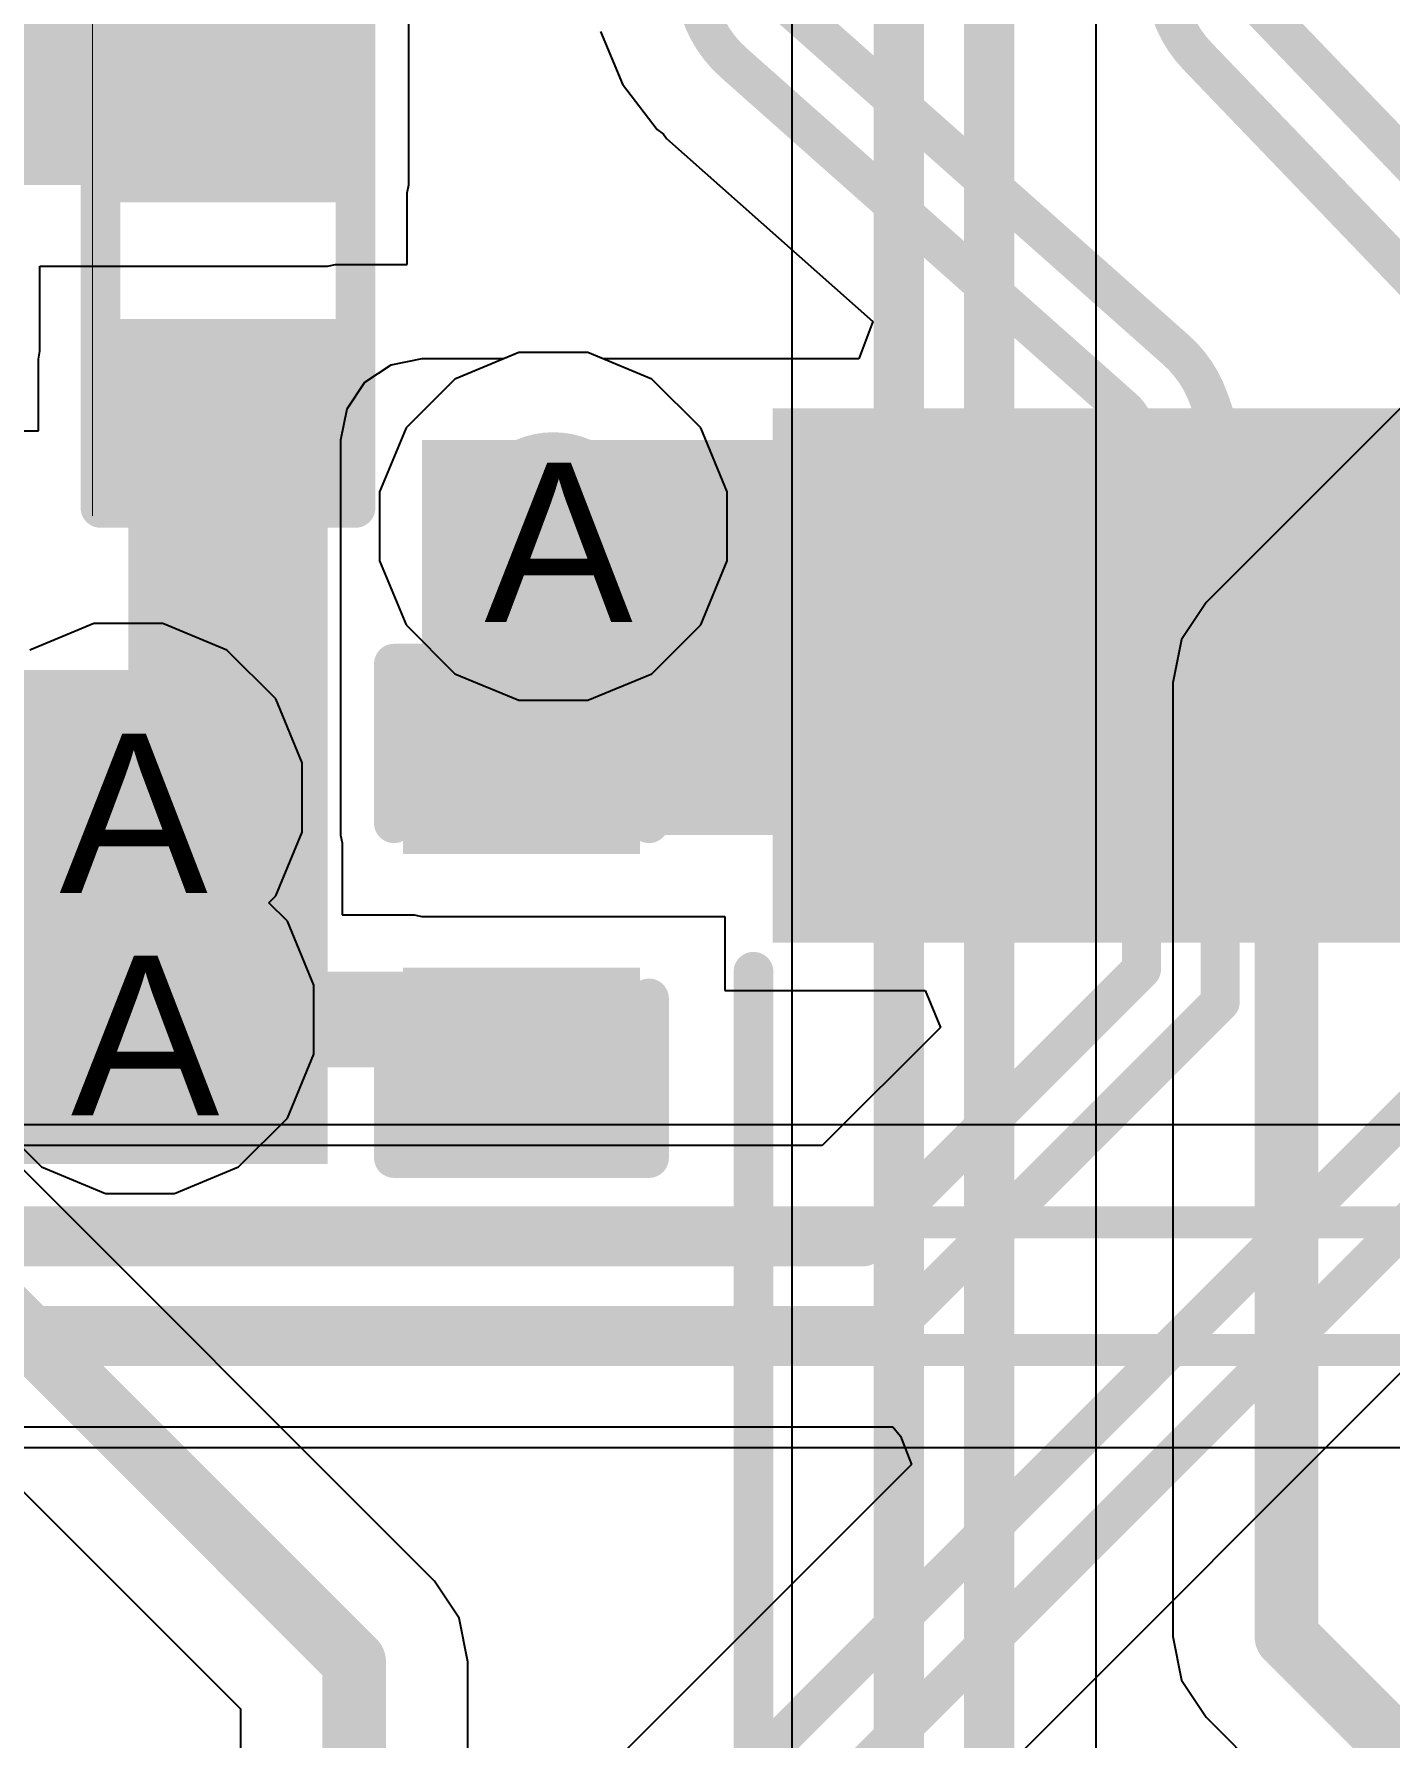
# Model space of a CAD drawing. Header units: inches. Extents: x 0 to 208, y 0 to 213.
# Drawn here: x 2.0308 to 2.201, y 3.684 to 3.8978 of the extents above; entities that cross this region are included whole.
import ezdxf

# ---------------------------------------------------------------- set-up
doc = ezdxf.new("R2010")
doc.units = ezdxf.units.IN
doc.header["$MEASUREMENT"] = 0
for name, color, linetype in [('Bottom Layer', 5, 'Continuous'), ('Bottom Overlay', 54, 'Continuous'), ('Bottom Paste', 16, 'Continuous'), ('Bottom Solder', 6, 'Continuous'), ('Drill Drawing', 1, 'Continuous'), ('L2_GND1', 16, 'Continuous'), ('L3_SIG1', 76, 'Continuous'), ('L4_PWR', 90, 'Continuous'), ('L5_GND2', 156, 'Continuous'), ('L6_SIG2', 130, 'Continuous'), ('L7_GND3', 216, 'Continuous'), ('Top Layer', 1, 'Continuous'), ('Top Overlay', 2, 'Continuous'), ('Top Paste', 8, 'Continuous'), ('Top Solder', 216, 'Continuous'), ('Via Holes', 16, 'Continuous')]:
    doc.layers.add(name, color=color, linetype=linetype)
doc.styles.add('Arial', font='', dxfattribs={"height": 0.2})
doc.styles.get('Arial').set_extended_font_data('Arial')

# ---------------------------------------------------------------- blocks, each defined once
blk = doc.blocks.new('24_TSSOP_409')
at = {"layer": 'Top Layer'}
for points in [[(0.08464635, 0.14960655), (0.14370145, 0.14960655), (0.14370145, 0.13189005), (0.08464635, 0.13189005)], [(0.08464635, 0.12401455), (0.14370145, 0.12401455), (0.14370145, 0.10629805), (0.08464635, 0.10629805)], [(0.08464635, 0.09842455), (0.14370145, 0.09842455), (0.14370145, 0.08070805), (0.08464635, 0.08070805)]]:
    blk.add_hatch(color=1, dxfattribs=at).paths.add_polyline_path(points)
at = {"layer": 'Top Paste'}
for points in [[(0.08464635, 0.14960655), (0.14370145, 0.14960655), (0.14370145, 0.13189005), (0.08464635, 0.13189005)], [(0.08464635, 0.12401455), (0.14370145, 0.12401455), (0.14370145, 0.10629805), (0.08464635, 0.10629805)], [(0.08464635, 0.09842455), (0.14370145, 0.09842455), (0.14370145, 0.08070805), (0.08464635, 0.08070805)]]:
    blk.add_hatch(color=8, dxfattribs=at).paths.add_polyline_path(points)
at = {"layer": 'Top Solder'}
for points in [[(0.08064635, 0.15360655), (0.14770145, 0.15360655), (0.14770145, 0.12789005), (0.08064635, 0.12789005)], [(0.08064635, 0.12801455), (0.14770145, 0.12801455), (0.14770145, 0.10229805), (0.08064635, 0.10229805)], [(0.08064635, 0.10242455), (0.14770145, 0.10242455), (0.14770145, 0.07670805), (0.08064635, 0.07670805)], [(0.08064635, 0.07683455), (0.14770145, 0.07683455), (0.14770145, 0.05111805), (0.08064635, 0.05111805)]]:
    blk.add_hatch(color=216, dxfattribs=at).paths.add_polyline_path(points)
at = {"layer": 'Top Overlay'}
blk.add_lwpolyline([(-0.0790001, 0.1560003, 0.005, 0.005, 0), (0.0769999, 0.1560003, 0.005, 0.005, 0)], format="xyseb", dxfattribs=at)
blk.add_lwpolyline([(0.0757499, 0.1560003, 0.0025, 0.0025, 1), (0.0782499, 0.1560003, 0.0025, 0.0025, 1)], format="xyseb", close=True, dxfattribs=at)
blk = doc.blocks.new('RES_0402_B_496')
at = {"layer": 'Bottom Layer'}
for points in [[(-0.009498600000000001, 0.0124996), (-0.0094986, -0.0125004), (-0.0274986, -0.0125004), (-0.0274986, 0.0124996)], [(0.0275014, 0.0124996), (0.0275014, -0.0125004), (0.009501400000000002, -0.0125004), (0.009501399999999998, 0.0124996)]]:
    blk.add_hatch(color=5, dxfattribs=at).paths.add_polyline_path(points)
at = {"layer": 'Bottom Paste'}
for points in [[(-0.009498600000000001, 0.0124996), (-0.0094986, -0.0125004), (-0.0274986, -0.0125004), (-0.0274986, 0.0124996)], [(0.0275014, 0.0124996), (0.0275014, -0.0125004), (0.009501400000000002, -0.0125004), (0.009501399999999998, 0.0124996)]]:
    blk.add_hatch(color=16, dxfattribs=at).paths.add_polyline_path(points)
at = {"layer": 'Bottom Solder'}
for points in [[(-0.007333200000000002, 0.014665), (-0.007333199999999999, -0.0146658), (-0.029664, -0.0146658), (-0.029664, 0.014665)], [(0.0296668, 0.014665), (0.0296668, -0.0146658), (0.007336000000000001, -0.0146658), (0.007335999999999999, 0.014665)]]:
    blk.add_hatch(color=6, dxfattribs=at).paths.add_polyline_path(points)
at = {"layer": 'Bottom Overlay'}
for points in [[(-0.0309986, 0.0159996, 0.005, 0.005, 0), (-0.0309986, -0.0160004, 0.005, 0.005, 0)], [(-0.0309986, 0.0159996, 0.005, 0.005, 0), (0.0310014, 0.0159996, 0.005, 0.005, 0)], [(0.0310014, 0.0159996, 0.005, 0.005, 0), (0.0310014, -0.0160004, 0.005, 0.005, 0)], [(-0.0319986, 0.0169996, 0.000127, 0.000127, 0), (0.0320014, 0.0169996, 0.000127, 0.000127, 0)], [(-0.0309986, -0.0160004, 0.005, 0.005, 0), (0.0310014, -0.0160004, 0.005, 0.005, 0)]]:
    blk.add_lwpolyline(points, format="xyseb", dxfattribs=at)
for points in [[(-0.0322486, 0.0159996, 0.0025, 0.0025, 1), (-0.0297486, 0.0159996, 0.0025, 0.0025, 1)], [(-0.0322486, 0.0159996, 0.0025, 0.0025, 1), (-0.0297486, 0.0159996, 0.0025, 0.0025, 1)], [(0.0297514, 0.0159996, 0.0025, 0.0025, 1), (0.0322514, 0.0159996, 0.0025, 0.0025, 1)], [(0.0297514, 0.0159996, 0.0025, 0.0025, 1), (0.0322514, 0.0159996, 0.0025, 0.0025, 1)], [(-0.0320303, 0.0169996, 6.35e-05, 6.35e-05, 1), (-0.0319669, 0.0169996, 6.35e-05, 6.35e-05, 1)], [(0.0319697, 0.0169996, 6.35e-05, 6.35e-05, 1), (0.0320331, 0.0169996, 6.35e-05, 6.35e-05, 1)], [(-0.0322486, -0.0160004, 0.0025, 0.0025, 1), (-0.0297486, -0.0160004, 0.0025, 0.0025, 1)], [(-0.0322486, -0.0160004, 0.0025, 0.0025, 1), (-0.0297486, -0.0160004, 0.0025, 0.0025, 1)], [(0.0297514, -0.0160004, 0.0025, 0.0025, 1), (0.0322514, -0.0160004, 0.0025, 0.0025, 1)], [(0.0297514, -0.0160004, 0.0025, 0.0025, 1), (0.0322514, -0.0160004, 0.0025, 0.0025, 1)]]:
    blk.add_lwpolyline(points, format="xyseb", close=True, dxfattribs=at)
blk = doc.blocks.new('CAP_0402_650')
at = {"layer": 'Top Layer'}
for points in [[(-0.0275012, -0.0124989), (-0.0275012, 0.0125011), (-0.009501199999999998, 0.0125011), (-0.009501200000000001, -0.0124989)], [(0.009498799999999998, -0.0124989), (0.009498800000000002, 0.0125011), (0.0274988, 0.0125011), (0.0274988, -0.0124989)]]:
    blk.add_hatch(color=1, dxfattribs=at).paths.add_polyline_path(points)
at = {"layer": 'Top Paste'}
for points in [[(-0.0275012, -0.0124989), (-0.0275012, 0.0125011), (-0.009501199999999998, 0.0125011), (-0.009501200000000001, -0.0124989)], [(0.009498799999999998, -0.0124989), (0.009498800000000002, 0.0125011), (0.0274988, 0.0125011), (0.0274988, -0.0124989)]]:
    blk.add_hatch(color=8, dxfattribs=at).paths.add_polyline_path(points)
at = {"layer": 'Top Solder'}
for points in [[(-0.0298634, -0.0148611), (-0.0298634, 0.0148633), (-0.007138999999999999, 0.0148633), (-0.007139000000000001, -0.0148611)], [(0.007136599999999998, -0.0148611), (0.007136600000000002, 0.0148633), (0.029861, 0.0148633), (0.029861, -0.0148611)]]:
    blk.add_hatch(color=216, dxfattribs=at).paths.add_polyline_path(points)
at = {"layer": 'Top Overlay'}
for points in [[(-0.0310012, 0.0160011, 0.005, 0.005, 0), (-0.0310012, -0.0159989, 0.005, 0.005, 0)], [(-0.0310012, 0.0160011, 0.005, 0.005, 0), (-0.0110012, 0.0160011, 0.005, 0.005, 0)], [(0.0109988, 0.0160011, 0.005, 0.005, 0), (0.0309988, 0.0160011, 0.005, 0.005, 0)], [(0.0309988, 0.0160011, 0.005, 0.005, 0), (0.0309988, -0.0159989, 0.005, 0.005, 0)], [(-0.0310012, -0.0159989, 0.005, 0.005, 0), (-0.0110012, -0.0159989, 0.005, 0.005, 0)], [(0.0109988, -0.0159989, 0.005, 0.005, 0), (0.0309988, -0.0159989, 0.005, 0.005, 0)]]:
    blk.add_lwpolyline(points, format="xyseb", dxfattribs=at)
for points in [[(-0.0322512, 0.0160011, 0.0025, 0.0025, 1), (-0.0297512, 0.0160011, 0.0025, 0.0025, 1)], [(-0.0322512, 0.0160011, 0.0025, 0.0025, 1), (-0.0297512, 0.0160011, 0.0025, 0.0025, 1)], [(-0.0122512, 0.0160011, 0.0025, 0.0025, 1), (-0.0097512, 0.0160011, 0.0025, 0.0025, 1)], [(0.0097488, 0.0160011, 0.0025, 0.0025, 1), (0.0122488, 0.0160011, 0.0025, 0.0025, 1)], [(0.0297488, 0.0160011, 0.0025, 0.0025, 1), (0.0322488, 0.0160011, 0.0025, 0.0025, 1)], [(0.0297488, 0.0160011, 0.0025, 0.0025, 1), (0.0322488, 0.0160011, 0.0025, 0.0025, 1)], [(-0.0322512, -0.0159989, 0.0025, 0.0025, 1), (-0.0297512, -0.0159989, 0.0025, 0.0025, 1)], [(-0.0322512, -0.0159989, 0.0025, 0.0025, 1), (-0.0297512, -0.0159989, 0.0025, 0.0025, 1)], [(-0.0122512, -0.0159989, 0.0025, 0.0025, 1), (-0.0097512, -0.0159989, 0.0025, 0.0025, 1)], [(0.0097488, -0.0159989, 0.0025, 0.0025, 1), (0.0122488, -0.0159989, 0.0025, 0.0025, 1)], [(0.0297488, -0.0159989, 0.0025, 0.0025, 1), (0.0322488, -0.0159989, 0.0025, 0.0025, 1)], [(0.0297488, -0.0159989, 0.0025, 0.0025, 1), (0.0322488, -0.0159989, 0.0025, 0.0025, 1)]]:
    blk.add_lwpolyline(points, format="xyseb", close=True, dxfattribs=at)

msp = doc.modelspace()

# ---------------------------------------------------------------- hatches: boundary and pattern name
at = {"layer": 'Bottom Layer'}
for points in [[(2.06767, 4.0462202), (1.9393868, 4.0462202), (1.9393868, 3.8788362), (2.06767, 3.8788362)], [(2.0426698, 3.756), (2.0676698, 3.756), (2.0676698, 3.8598362), (2.0426698, 3.8598362)], [(1.9513698, 3.756), (2.0676698, 3.756), (2.0676698, 3.8179742), (1.9513698, 3.8179742)]]:
    msp.add_hatch(color=5, dxfattribs=at).paths.add_polyline_path(points)
h = msp.add_hatch(color=5, dxfattribs=at)
edge = h.paths.add_edge_path()
edge.add_arc((2.096, 3.836), 0.011811, 0, 360)
h = msp.add_hatch(color=5, dxfattribs=at)
edge = h.paths.add_edge_path()
edge.add_arc((2.0426698, 3.802), 0.011811, 0, 360)
h = msp.add_hatch(color=5, dxfattribs=at)
edge = h.paths.add_edge_path()
edge.add_arc((2.0441298, 3.7741298), 0.011811, 0, 360)
at = {"layer": 'L2_GND1'}
h = msp.add_hatch(color=16, dxfattribs=at)
edge = h.paths.add_edge_path()
edge.add_arc((2.096, 3.836), 0.011811, 0, 360)
h = msp.add_hatch(color=16, dxfattribs=at)
edge = h.paths.add_edge_path()
edge.add_arc((2.0426698, 3.802), 0.011811, 0, 360)
h = msp.add_hatch(color=16, dxfattribs=at)
edge = h.paths.add_edge_path()
edge.add_arc((2.0441298, 3.7741298), 0.011811, 0, 360)
at = {"layer": 'L3_SIG1'}
h = msp.add_hatch(color=76, dxfattribs=at)
edge = h.paths.add_edge_path()
edge.add_arc((2.096, 3.836), 0.011811, 0, 360)
h = msp.add_hatch(color=76, dxfattribs=at)
edge = h.paths.add_edge_path()
edge.add_arc((2.0426698, 3.802), 0.011811, 0, 360)
h = msp.add_hatch(color=76, dxfattribs=at)
edge = h.paths.add_edge_path()
edge.add_arc((2.0441298, 3.7741298), 0.011811, 0, 360)
at = {"layer": 'L4_PWR'}
h = msp.add_hatch(color=90, dxfattribs=at)
edge = h.paths.add_edge_path()
edge.add_arc((2.096, 3.836), 0.011811, 0, 360)
h = msp.add_hatch(color=90, dxfattribs=at)
edge = h.paths.add_edge_path()
edge.add_arc((2.0426698, 3.802), 0.011811, 0, 360)
h = msp.add_hatch(color=90, dxfattribs=at)
edge = h.paths.add_edge_path()
edge.add_arc((2.0441298, 3.7741298), 0.011811, 0, 360)
at = {"layer": 'L5_GND2'}
h = msp.add_hatch(color=156, dxfattribs=at)
edge = h.paths.add_edge_path()
edge.add_arc((2.096, 3.836), 0.011811, 0, 360)
h = msp.add_hatch(color=156, dxfattribs=at)
edge = h.paths.add_edge_path()
edge.add_arc((2.0426698, 3.802), 0.011811, 0, 360)
h = msp.add_hatch(color=156, dxfattribs=at)
edge = h.paths.add_edge_path()
edge.add_arc((2.0441298, 3.7741298), 0.011811, 0, 360)
at = {"layer": 'L6_SIG2'}
h = msp.add_hatch(color=130, dxfattribs=at)
edge = h.paths.add_edge_path()
edge.add_arc((2.096, 3.836), 0.011811, 0, 360)
h = msp.add_hatch(color=130, dxfattribs=at)
edge = h.paths.add_edge_path()
edge.add_arc((2.0426698, 3.802), 0.011811, 0, 360)
h = msp.add_hatch(color=130, dxfattribs=at)
edge = h.paths.add_edge_path()
edge.add_arc((2.0441298, 3.7741298), 0.011811, 0, 360)
at = {"layer": 'L7_GND3'}
h = msp.add_hatch(color=216, dxfattribs=at)
edge = h.paths.add_edge_path()
edge.add_arc((2.096, 3.836), 0.011811, 0, 360)
h = msp.add_hatch(color=216, dxfattribs=at)
edge = h.paths.add_edge_path()
edge.add_arc((2.0426698, 3.802), 0.011811, 0, 360)
h = msp.add_hatch(color=216, dxfattribs=at)
edge = h.paths.add_edge_path()
edge.add_arc((2.0441298, 3.7741298), 0.011811, 0, 360)
at = {"layer": 'Top Layer'}
h = msp.add_hatch(color=1, dxfattribs=at)
edge = h.paths.add_edge_path()
edge.add_arc((2.096, 3.836), 0.011811, 0, 360)
msp.add_hatch(color=1, dxfattribs=at).paths.add_polyline_path([(2.0794978, 3.7972702), (2.14522, 3.7972702), (2.14522, 3.8468258), (2.0794978, 3.8468258)])
h = msp.add_hatch(color=1, dxfattribs=at)
edge = h.paths.add_edge_path()
edge.add_arc((2.0426698, 3.802), 0.011811, 0, 360)
h = msp.add_hatch(color=1, dxfattribs=at)
edge = h.paths.add_edge_path()
edge.add_arc((2.0441298, 3.7741298), 0.011811, 0, 360)
at = {"layer": 'Via Holes'}
h = msp.add_hatch(color=7, dxfattribs=at)
edge = h.paths.add_edge_path()
edge.add_arc((2.096, 3.836), 0.0059055, 0, 360)
h = msp.add_hatch(color=7, dxfattribs=at)
edge = h.paths.add_edge_path()
edge.add_arc((2.0426698, 3.802), 0.0059055, 0, 360)
h = msp.add_hatch(color=7, dxfattribs=at)
edge = h.paths.add_edge_path()
edge.add_arc((2.0441298, 3.7741298), 0.0059055, 0, 360)

# ---------------------------------------------------------------- linework, layer by layer
at = {"layer": 'Bottom Layer'}
for p, q in [((2.0778659, 3.8788362), (2.0778659, 3.9014726)), ((2.1259406, 3.9014726), (2.1259406, 3.6149233)), ((2.1641161, 3.604671), (2.1641161, 3.9014726)), ((2.2483058, 3.8968532), (2.1779065, 3.8264539)), ((2.0776698, 3.8778503), (2.0778659, 3.8788362)), ((2.0776698, 3.8688362), (2.0776698, 3.8778503)), ((2.06767, 3.8686403), (2.0686549, 3.8688362)), ((2.0686549, 3.8688362), (2.0776698, 3.8688362)), ((2.0315657, 3.8579742), (2.0315657, 3.8686403)), ((2.0315657, 3.8686403), (2.06767, 3.8686403)), ((2.0313698, 3.8569893), (2.0315657, 3.8579742)), ((2.0313698, 3.8479742), (2.0313698, 3.8569893)), ((2.0916615, 3.857811), (2.0836451, 3.8544905)), ((2.1003385, 3.857811), (2.0916615, 3.857811)), ((2.1083549, 3.8544905), (2.1003385, 3.857811)), ((2.0836451, 3.8544905), (2.0775095, 3.8483549)), ((2.1144905, 3.8483549), (2.1083549, 3.8544905)), ((2.0223547, 3.8479742), (2.0313698, 3.8479742)), ((2.0775095, 3.8483549), (2.074189, 3.8403385)), ((2.117811, 3.8403385), (2.1144905, 3.8483549)), ((2.074189, 3.8403385), (2.074189, 3.8316615)), ((2.117811, 3.8316615), (2.117811, 3.8403385)), ((2.074189, 3.8316615), (2.0775095, 3.8236451)), ((2.1144905, 3.8236451), (2.117811, 3.8316615)), ((2.1779065, 3.8264539), (2.1748123, 3.8218229)), ((2.0775095, 3.8236451), (2.0836451, 3.8175095)), ((2.1083549, 3.8175095), (2.1144905, 3.8236451)), ((2.1748123, 3.8218229), (2.1737256, 3.8163604)), ((2.0836451, 3.8175095), (2.0916615, 3.814189)), ((2.1003385, 3.814189), (2.1083549, 3.8175095)), ((2.1737256, 3.8163604), (2.1737257, 3.8163599)), ((2.1737257, 3.8163599), (2.1737257, 3.7189011)), ((2.0916615, 3.814189), (2.1003385, 3.814189)), ((2.1737257, 3.7189011), (2.1737257, 3.6967178)), ((2.1737257, 3.6967178), (2.1737256, 3.6967173)), ((2.1737256, 3.6967173), (2.1748123, 3.6912548)), ((2.1748123, 3.6912548), (2.1779065, 3.6866238)), ((2.1779065, 3.6866238), (2.2747255, 3.5898049))]:
    msp.add_line(p, q, dxfattribs=at)
for points in [[(2.1506933, 3.6046705, 0.0063299, 0.0063299, 0), (2.1506933, 4.0644637, 0.0063299, 0.0063299, 0)], [(2.1393634, 3.6093634, 0.0063299, 0.0063299, 0), (2.1393634, 4.0553862, 0.0063299, 0.0063299, 0)], [(2.188, 3.8163604, 0.008, 0.008, 0), (2.3350558, 3.9634162, 0.008, 0.008, 0)], [(2.188, 3.7189011, 0.008, 0.008, 0), (2.188, 3.8163604, 0.008, 0.008, 0)], [(2.0426698, 3.7725898, 0.012, 0.012, 0), (2.0426698, 3.799, 0.012, 0.012, 0)], [(2.0426698, 3.7725898, 0.012, 0.012, 0), (2.0441298, 3.7711298, 0.012, 0.012, 0)], [(2.188, 3.6967173, 0.008, 0.008, 0), (2.188, 3.7189011, 0.008, 0.008, 0)], [(2.188, 3.6967173, 0.008, 0.008, 0), (2.2889998, 3.5957175, 0.008, 0.008, 0)]]:
    msp.add_lwpolyline(points, format="xyseb", dxfattribs=at)
for points in [[(2.186, 3.8163604, 0.004, 0.004, 1), (2.19, 3.8163604, 0.004, 0.004, 1)], [(2.186, 3.8163604, 0.004, 0.004, 1), (2.19, 3.8163604, 0.004, 0.004, 1)], [(2.0396698, 3.799, 0.006, 0.006, 1), (2.0456698, 3.799, 0.006, 0.006, 1)], [(2.0396698, 3.7725898, 0.006, 0.006, 1), (2.0456698, 3.7725898, 0.006, 0.006, 1)], [(2.0396698, 3.7725898, 0.006, 0.006, 1), (2.0456698, 3.7725898, 0.006, 0.006, 1)], [(2.0411298, 3.7711298, 0.006, 0.006, 1), (2.0471298, 3.7711298, 0.006, 0.006, 1)], [(2.186, 3.7189011, 0.004, 0.004, 1), (2.19, 3.7189011, 0.004, 0.004, 1)], [(2.186, 3.7189011, 0.004, 0.004, 1), (2.19, 3.7189011, 0.004, 0.004, 1)], [(2.186, 3.6967173, 0.004, 0.004, 1), (2.19, 3.6967173, 0.004, 0.004, 1)], [(2.186, 3.6967173, 0.004, 0.004, 1), (2.19, 3.6967173, 0.004, 0.004, 1)]]:
    msp.add_lwpolyline(points, format="xyseb", close=True, dxfattribs=at)
at = {"layer": 'L2_GND1'}
for p, q in [((2.0916615, 3.857811), (2.0836451, 3.8544905)), ((2.1003385, 3.857811), (2.0916615, 3.857811)), ((2.1083549, 3.8544905), (2.1003385, 3.857811)), ((2.0836451, 3.8544905), (2.0775095, 3.8483549)), ((2.1144905, 3.8483549), (2.1083549, 3.8544905)), ((2.0775095, 3.8483549), (2.074189, 3.8403385)), ((2.117811, 3.8403385), (2.1144905, 3.8483549)), ((2.074189, 3.8403385), (2.074189, 3.8316615)), ((2.117811, 3.8316615), (2.117811, 3.8403385)), ((2.074189, 3.8316615), (2.0775095, 3.8236451)), ((2.1144905, 3.8236451), (2.117811, 3.8316615)), ((2.0383313, 3.823811), (2.0303149, 3.8204905)), ((2.0470083, 3.823811), (2.0383313, 3.823811)), ((2.0550247, 3.8204905), (2.0470083, 3.823811)), ((2.0775095, 3.8236451), (2.0836451, 3.8175095)), ((2.1083549, 3.8175095), (2.1144905, 3.8236451)), ((2.0611603, 3.8143549), (2.0550247, 3.8204905)), ((2.0836451, 3.8175095), (2.0916615, 3.814189)), ((2.1003385, 3.814189), (2.1083549, 3.8175095)), ((2.0644808, 3.8063385), (2.0611603, 3.8143549)), ((2.0916615, 3.814189), (2.1003385, 3.814189)), ((2.0644808, 3.7976615), (2.0644808, 3.8063385)), ((2.0611603, 3.7896451), (2.0644808, 3.7976615)), ((2.0603101, 3.7887949), (2.0611603, 3.7896451)), ((2.0626203, 3.7864847), (2.0603101, 3.7887949)), ((2.0659408, 3.7784683), (2.0626203, 3.7864847)), ((2.0659408, 3.7697913), (2.0659408, 3.7784683)), ((2.0626203, 3.7617749), (2.0659408, 3.7697913)), ((2.0256393, 3.7617749), (2.0317749, 3.7556393)), ((2.0564847, 3.7556393), (2.0626203, 3.7617749)), ((2.0317749, 3.7556393), (2.0397913, 3.7523188)), ((2.0484683, 3.7523188), (2.0564847, 3.7556393)), ((2.0397913, 3.7523188), (2.0484683, 3.7523188))]:
    msp.add_line(p, q, dxfattribs=at)
at = {"layer": 'L3_SIG1'}
for p, q in [((2.0810932, 3.7036621), (1.9122743, 3.8724811)), ((1.8879065, 3.8564749), (2.0567257, 3.6876558)), ((2.0916615, 3.857811), (2.0836451, 3.8544905)), ((2.1003385, 3.857811), (2.0916615, 3.857811)), ((2.1083549, 3.8544905), (2.1003385, 3.857811)), ((2.0836451, 3.8544905), (2.0775095, 3.8483549)), ((2.1144905, 3.8483549), (2.1083549, 3.8544905)), ((2.0775095, 3.8483549), (2.074189, 3.8403385)), ((2.117811, 3.8403385), (2.1144905, 3.8483549)), ((2.074189, 3.8403385), (2.074189, 3.8316615)), ((2.117811, 3.8316615), (2.117811, 3.8403385)), ((2.074189, 3.8316615), (2.0775095, 3.8236451)), ((2.1144905, 3.8236451), (2.117811, 3.8316615)), ((2.0775095, 3.8236451), (2.0836451, 3.8175095)), ((2.1083549, 3.8175095), (2.1144905, 3.8236451)), ((2.0836451, 3.8175095), (2.0916615, 3.814189)), ((2.1003385, 3.814189), (2.1083549, 3.8175095)), ((2.0916615, 3.814189), (2.1003385, 3.814189)), ((2.0810935, 3.7036619), (2.0810932, 3.7036621)), ((2.0841877, 3.699031), (2.0810935, 3.7036619)), ((2.0852743, 3.6935684), (2.0841877, 3.699031)), ((2.0852743, 3.4245711), (2.0852743, 3.6935684)), ((2.0567257, 3.6876558), (2.0567257, 3.4245711))]:
    msp.add_line(p, q, dxfattribs=at)
for points in [[(1.898, 3.8665684, 0.008, 0.008, 0), (2.071, 3.6935684, 0.008, 0.008, 0)], [(2.071, 3.408, 0.008, 0.008, 0), (2.071, 3.6935684, 0.008, 0.008, 0)]]:
    msp.add_lwpolyline(points, format="xyseb", dxfattribs=at)
msp.add_lwpolyline([(2.069, 3.6935684, 0.004, 0.004, 1), (2.073, 3.6935684, 0.004, 0.004, 1)], format="xyseb", close=True, dxfattribs=at)
msp.add_lwpolyline([(2.069, 3.6935684, 0.004, 0.004, 1), (2.073, 3.6935684, 0.004, 0.004, 1)], format="xyseb", close=True, dxfattribs=at)
at = {"layer": 'L4_PWR'}
for p, q in [((2.0383313, 3.823811), (2.0303149, 3.8204905)), ((2.0470083, 3.823811), (2.0383313, 3.823811)), ((2.0550247, 3.8204905), (2.0470083, 3.823811)), ((2.0611603, 3.8143549), (2.0550247, 3.8204905)), ((2.0644808, 3.8063385), (2.0611603, 3.8143549)), ((2.0644808, 3.7976615), (2.0644808, 3.8063385)), ((2.0611603, 3.7896451), (2.0644808, 3.7976615)), ((2.0603101, 3.7887949), (2.0611603, 3.7896451)), ((2.0626203, 3.7864847), (2.0603101, 3.7887949)), ((2.0659408, 3.7784683), (2.0626203, 3.7864847)), ((2.0659408, 3.7697913), (2.0659408, 3.7784683)), ((2.0626203, 3.7617749), (2.0659408, 3.7697913)), ((2.0256393, 3.7617749), (2.0317749, 3.7556393)), ((2.0564847, 3.7556393), (2.0626203, 3.7617749)), ((2.0317749, 3.7556393), (2.0397913, 3.7523188)), ((2.0484683, 3.7523188), (2.0564847, 3.7556393)), ((2.0397913, 3.7523188), (2.0484683, 3.7523188))]:
    msp.add_line(p, q, dxfattribs=at)
at = {"layer": 'L5_GND2'}
for p, q in [((2.0916615, 3.857811), (2.0836451, 3.8544905)), ((2.1003385, 3.857811), (2.0916615, 3.857811)), ((2.1083549, 3.8544905), (2.1003385, 3.857811)), ((2.0836451, 3.8544905), (2.0775095, 3.8483549)), ((2.1144905, 3.8483549), (2.1083549, 3.8544905)), ((2.0775095, 3.8483549), (2.074189, 3.8403385)), ((2.117811, 3.8403385), (2.1144905, 3.8483549)), ((2.074189, 3.8403385), (2.074189, 3.8316615)), ((2.117811, 3.8316615), (2.117811, 3.8403385)), ((2.074189, 3.8316615), (2.0775095, 3.8236451)), ((2.1144905, 3.8236451), (2.117811, 3.8316615)), ((2.0775095, 3.8236451), (2.0836451, 3.8175095)), ((2.1083549, 3.8175095), (2.1144905, 3.8236451)), ((2.0836451, 3.8175095), (2.0916615, 3.814189)), ((2.1003385, 3.814189), (2.1083549, 3.8175095)), ((2.0916615, 3.814189), (2.1003385, 3.814189))]:
    msp.add_line(p, q, dxfattribs=at)
at = {"layer": 'L6_SIG2'}
for p, q in [((2.0916615, 3.857811), (2.0836451, 3.8544905)), ((2.1003385, 3.857811), (2.0916615, 3.857811)), ((2.1083549, 3.8544905), (2.1003385, 3.857811)), ((2.0836451, 3.8544905), (2.0775095, 3.8483549)), ((2.1144905, 3.8483549), (2.1083549, 3.8544905)), ((2.0775095, 3.8483549), (2.074189, 3.8403385)), ((2.117811, 3.8403385), (2.1144905, 3.8483549)), ((2.074189, 3.8403385), (2.074189, 3.8316615)), ((2.117811, 3.8316615), (2.117811, 3.8403385)), ((2.074189, 3.8316615), (2.0775095, 3.8236451)), ((2.1144905, 3.8236451), (2.117811, 3.8316615)), ((2.0775095, 3.8236451), (2.0836451, 3.8175095)), ((2.1083549, 3.8175095), (2.1144905, 3.8236451)), ((2.0836451, 3.8175095), (2.0916615, 3.814189)), ((2.1003385, 3.814189), (2.1083549, 3.8175095)), ((2.0916615, 3.814189), (2.1003385, 3.814189))]:
    msp.add_line(p, q, dxfattribs=at)
at = {"layer": 'L7_GND3'}
for p, q in [((2.0916615, 3.857811), (2.0836451, 3.8544905)), ((2.1003385, 3.857811), (2.0916615, 3.857811)), ((2.1083549, 3.8544905), (2.1003385, 3.857811)), ((2.0836451, 3.8544905), (2.0775095, 3.8483549)), ((2.1144905, 3.8483549), (2.1083549, 3.8544905)), ((2.0775095, 3.8483549), (2.074189, 3.8403385)), ((2.117811, 3.8403385), (2.1144905, 3.8483549)), ((2.074189, 3.8403385), (2.074189, 3.8316615)), ((2.117811, 3.8316615), (2.117811, 3.8403385)), ((2.074189, 3.8316615), (2.0775095, 3.8236451)), ((2.1144905, 3.8236451), (2.117811, 3.8316615)), ((2.0775095, 3.8236451), (2.0836451, 3.8175095)), ((2.1083549, 3.8175095), (2.1144905, 3.8236451)), ((2.0836451, 3.8175095), (2.0916615, 3.814189)), ((2.1003385, 3.814189), (2.1083549, 3.8175095)), ((2.0916615, 3.814189), (2.1003385, 3.814189)), ((2.2329385, 3.7609241), (1.9305684, 3.7609241)), ((1.9305684, 3.7204539), (2.2212432, 3.7204539))]:
    msp.add_line(p, q, dxfattribs=at)
for points in [[(1.9211542, 3.748689, 0.004, 0.004, 0), (2.2329385, 3.748689, 0.004, 0.004, 0)], [(1.9211542, 3.732689, 0.004, 0.004, 0), (2.2263111, 3.732689, 0.004, 0.004, 0)]]:
    msp.add_lwpolyline(points, format="xyseb", dxfattribs=at)
at = {"layer": 'Top Layer'}
for p, q in [((2.1019209, 3.8981061), (2.1046639, 3.8914838)), ((2.1046639, 3.8914838), (2.1090274, 3.8857971)), ((2.1090274, 3.8857971), (2.1098157, 3.8851923)), ((2.1098157, 3.8851923), (2.1102138, 3.8846672)), ((2.1102138, 3.8846672), (2.136104, 3.8616962)), ((2.136104, 3.8616962), (2.1343292, 3.8570217)), ((2.075596, 3.8562456), (2.0722882, 3.8540354)), ((2.0794978, 3.8570217), (2.075596, 3.8562456)), ((2.089756, 3.8570217), (2.0794978, 3.8570217)), ((2.0916615, 3.857811), (2.089756, 3.8570217)), ((2.1003385, 3.857811), (2.0916615, 3.857811)), ((2.102244, 3.8570217), (2.1003385, 3.857811)), ((2.1343292, 3.8570217), (2.102244, 3.8570217)), ((2.0722882, 3.8540354), (2.070078, 3.8507276)), ((2.070078, 3.8507276), (2.0693019, 3.8468258)), ((2.0693019, 3.8468258), (2.0693019, 3.7972702)), ((2.0693019, 3.7972702), (2.0694978, 3.7962853)), ((2.0694978, 3.7962853), (2.0694978, 3.7872702)), ((2.0694978, 3.7872702), (2.0785129, 3.7872702)), ((2.0785129, 3.7872702), (2.0794978, 3.7870743)), ((2.0794978, 3.7870743), (2.1175036, 3.7870743)), ((2.1175036, 3.7870743), (2.1175036, 3.7777707)), ((2.1175036, 3.7777707), (2.1426611, 3.7777707)), ((2.1426611, 3.7777707), (2.1445746, 3.7731513)), ((2.1445746, 3.7731513), (2.1297452, 3.7583219)), ((2.1086154, 3.6361389), (2.2398453, 3.7673688)), ((2.1297452, 3.7583219), (1.930811, 3.7583219)), ((1.930811, 3.7230562), (2.1385884, 3.7230562)), ((2.1385884, 3.7230562), (2.1395545, 3.7218713)), ((2.1395545, 3.7218713), (2.1409251, 3.7183218)), ((2.1409251, 3.7183218), (2.0902916, 3.6676883))]:
    msp.add_line(p, q, dxfattribs=at)
for points in [[(2.1186348, 3.8941583, 0.0048891, 0.0048891, -0.1794550991339924), (2.1137988, 3.9032265, 0.0048891, 0.0048891, 0)], [(2.1768421, 3.8949734, 0.0048891, 0.0048891, -0.158982915495692), (2.1728538, 3.9032265, 0.0048891, 0.0048891, 0)], [(2.1253601, 3.9014135, 0.0048891, 0.0048891, 0), (2.1741124, 3.8581563, 0.0048891, 0.0048891, 0)], [(2.1839726, 3.9018254, 0.0048891, 0.0048891, 0), (2.2263715, 3.8577033, 0.0048891, 0.0048891, 0)], [(2.1768421, 3.8949734, 0.0048891, 0.0048891, 0), (2.2192183, 3.8508747, 0.0048891, 0.0048891, 0)], [(2.1186348, 3.8941583, 0.0048891, 0.0048891, 0), (2.1675262, 3.8507794, 0.0048891, 0.0048891, 0)], [(2.1741125, 3.8581564, 0.0048891, 0.0048891, -0.1270460335170722), (2.1782386, 3.8520246, 0.0048891, 0.0048891, 0)], [(2.1782385, 3.8520246, 0.0048891, 0.0048891, 0), (2.1805158, 3.8455781, 0.0048891, 0.0048891, 0)], [(2.1675263, 3.8507795, 0.0048891, 0.0048891, -0.3708468262842963), (2.1684225, 3.8444672, 0.0048891, 0.0048891, 0)], [(2.181014, 3.8445617, 0.0048891, 0.0048891, -0.05807672472582395), (2.1805159, 3.8455781, 0.0048891, 0.0048891, 0)], [(2.1619538, 3.8172982, 0.0048891, 0.0048891, 0), (2.1683676, 3.8443813, 0.0048891, 0.0048891, 0)], [(2.1683676, 3.8443813, 0.0048891, 0.0048891, 0), (2.1684225, 3.8444672, 0.0048891, 0.0048891, 0)], [(2.1810139, 3.8445616, 0.0048891, 0.0048891, 0), (2.18113, 3.8443813, 0.0048891, 0.0048891, 0)], [(2.18113, 3.8443813, 0.0048891, 0.0048891, 0), (2.1875438, 3.8172982, 0.0048891, 0.0048891, 0)], [(2.1619538, 3.7966289, 0.0048891, 0.0048891, 0), (2.1619538, 3.8172982, 0.0048891, 0.0048891, 0)], [(2.1875438, 3.7966289, 0.0048891, 0.0048891, 0), (2.1875438, 3.8172982, 0.0048891, 0.0048891, 0)], [(2.1619538, 3.7966289, 0.0048891, 0.0048891, 0), (2.1698042, 3.7887785, 0.0048891, 0.0048891, 0)], [(2.1796933, 3.7887784, 0.0048891, 0.0048891, 0), (2.1875438, 3.7966289, 0.0048891, 0.0048891, 0)], [(2.1698042, 3.7804369, 0.0048891, 0.0048891, 0), (2.1698042, 3.7887785, 0.0048891, 0.0048891, 0)], [(2.1796933, 3.7763408, 0.0048891, 0.0048891, 0), (2.1796933, 3.7887784, 0.0048891, 0.0048891, 0)], [(2.0955473, 3.655, 0.0048891, 0.0048891, 0), (2.2209842, 3.7804369, 0.0048891, 0.0048891, 0)], [(2.1350009, 3.7456336, 0.0048891, 0.0048891, 0), (2.1698042, 3.7804369, 0.0048891, 0.0048891, 0)], [(2.0441298, 3.7741298, 0.012, 0.012, 0), (2.0820399, 3.7741298, 0.012, 0.012, 0)], [(2.0820399, 3.7741298, 0.012, 0.012, 0), (2.0894486, 3.7667211, 0.012, 0.012, 0)], [(2.0996434, 3.6451109, 0.0048891, 0.0048891, 0), (2.2308733, 3.7763408, 0.0048891, 0.0048891, 0)], [(2.139097, 3.7357445, 0.0048891, 0.0048891, 0), (2.1796933, 3.7763408, 0.0048891, 0.0048891, 0)], [(2.0894487, 3.7667211, 0.012, 0.012, 0), (2.0919978, 3.7692702, 0.012, 0.012, 0)], [(2.0894486, 3.7667211, 0.012, 0.012, 0), (2.0894487, 3.7667211, 0.012, 0.012, 0)], [(1.9212305, 3.7456336, 0.0048891, 0.0048891, 0), (2.1350009, 3.7456336, 0.0048891, 0.0048891, 0)], [(1.9212305, 3.7357445, 0.0048891, 0.0048891, 0), (2.139097, 3.7357445, 0.0048891, 0.0048891, 0)]]:
    msp.add_lwpolyline(points, format="xyseb", dxfattribs=at)
for points in [[(2.1756198, 3.8949734, 0.0024445, 0.0024445, 1), (2.1780644, 3.8949734, 0.0024445, 0.0024445, 1)], [(2.1756198, 3.8949734, 0.0024445, 0.0024445, 1), (2.1780644, 3.8949734, 0.0024445, 0.0024445, 1)], [(2.1174125, 3.8941583, 0.0024445, 0.0024445, 1), (2.1198571, 3.8941583, 0.0024445, 0.0024445, 1)], [(2.1174125, 3.8941583, 0.0024445, 0.0024445, 1), (2.1198571, 3.8941583, 0.0024445, 0.0024445, 1)], [(2.1728901, 3.8581563, 0.0024445, 0.0024445, 1), (2.1753347, 3.8581563, 0.0024445, 0.0024445, 1)], [(2.1728902, 3.8581564, 0.0024445, 0.0024445, 1), (2.1753348, 3.8581564, 0.0024445, 0.0024445, 1)], [(2.1770162, 3.8520246, 0.0024445, 0.0024445, 1), (2.1794608, 3.8520246, 0.0024445, 0.0024445, 1)], [(2.1770163, 3.8520246, 0.0024445, 0.0024445, 1), (2.1794609, 3.8520246, 0.0024445, 0.0024445, 1)], [(2.1663039, 3.8507794, 0.0024445, 0.0024445, 1), (2.1687485, 3.8507794, 0.0024445, 0.0024445, 1)], [(2.166304, 3.8507795, 0.0024445, 0.0024445, 1), (2.1687486, 3.8507795, 0.0024445, 0.0024445, 1)], [(2.1792935, 3.8455781, 0.0024445, 0.0024445, 1), (2.1817381, 3.8455781, 0.0024445, 0.0024445, 1)], [(2.1792936, 3.8455781, 0.0024445, 0.0024445, 1), (2.1817382, 3.8455781, 0.0024445, 0.0024445, 1)], [(2.1671453, 3.8443813, 0.0024445, 0.0024445, 1), (2.1695899, 3.8443813, 0.0024445, 0.0024445, 1)], [(2.1671453, 3.8443813, 0.0024445, 0.0024445, 1), (2.1695899, 3.8443813, 0.0024445, 0.0024445, 1)], [(2.1672002, 3.8444672, 0.0024445, 0.0024445, 1), (2.1696448, 3.8444672, 0.0024445, 0.0024445, 1)], [(2.1672002, 3.8444672, 0.0024445, 0.0024445, 1), (2.1696448, 3.8444672, 0.0024445, 0.0024445, 1)], [(2.1797916, 3.8445616, 0.0024445, 0.0024445, 1), (2.1822362, 3.8445616, 0.0024445, 0.0024445, 1)], [(2.1797917, 3.8445617, 0.0024445, 0.0024445, 1), (2.1822363, 3.8445617, 0.0024445, 0.0024445, 1)], [(2.1799077, 3.8443813, 0.0024445, 0.0024445, 1), (2.1823523, 3.8443813, 0.0024445, 0.0024445, 1)], [(2.1799077, 3.8443813, 0.0024445, 0.0024445, 1), (2.1823523, 3.8443813, 0.0024445, 0.0024445, 1)], [(2.1607315, 3.8172982, 0.0024445, 0.0024445, 1), (2.1631761, 3.8172982, 0.0024445, 0.0024445, 1)], [(2.1607315, 3.8172982, 0.0024445, 0.0024445, 1), (2.1631761, 3.8172982, 0.0024445, 0.0024445, 1)], [(2.1863215, 3.8172982, 0.0024445, 0.0024445, 1), (2.1887661, 3.8172982, 0.0024445, 0.0024445, 1)], [(2.1863215, 3.8172982, 0.0024445, 0.0024445, 1), (2.1887661, 3.8172982, 0.0024445, 0.0024445, 1)], [(2.1607315, 3.7966289, 0.0024445, 0.0024445, 1), (2.1631761, 3.7966289, 0.0024445, 0.0024445, 1)], [(2.1607315, 3.7966289, 0.0024445, 0.0024445, 1), (2.1631761, 3.7966289, 0.0024445, 0.0024445, 1)], [(2.1863215, 3.7966289, 0.0024445, 0.0024445, 1), (2.1887661, 3.7966289, 0.0024445, 0.0024445, 1)], [(2.1863215, 3.7966289, 0.0024445, 0.0024445, 1), (2.1887661, 3.7966289, 0.0024445, 0.0024445, 1)], [(2.1685819, 3.7887785, 0.0024445, 0.0024445, 1), (2.1710265, 3.7887785, 0.0024445, 0.0024445, 1)], [(2.1685819, 3.7887785, 0.0024445, 0.0024445, 1), (2.1710265, 3.7887785, 0.0024445, 0.0024445, 1)], [(2.178471, 3.7887784, 0.0024445, 0.0024445, 1), (2.1809156, 3.7887784, 0.0024445, 0.0024445, 1)], [(2.178471, 3.7887784, 0.0024445, 0.0024445, 1), (2.1809156, 3.7887784, 0.0024445, 0.0024445, 1)], [(2.1685819, 3.7804369, 0.0024445, 0.0024445, 1), (2.1710265, 3.7804369, 0.0024445, 0.0024445, 1)], [(2.1685819, 3.7804369, 0.0024445, 0.0024445, 1), (2.1710265, 3.7804369, 0.0024445, 0.0024445, 1)], [(2.0411298, 3.7741298, 0.006, 0.006, 1), (2.0471298, 3.7741298, 0.006, 0.006, 1)], [(2.0790399, 3.7741298, 0.006, 0.006, 1), (2.0850399, 3.7741298, 0.006, 0.006, 1)], [(2.0790399, 3.7741298, 0.006, 0.006, 1), (2.0850399, 3.7741298, 0.006, 0.006, 1)], [(2.178471, 3.7763408, 0.0024445, 0.0024445, 1), (2.1809156, 3.7763408, 0.0024445, 0.0024445, 1)], [(2.178471, 3.7763408, 0.0024445, 0.0024445, 1), (2.1809156, 3.7763408, 0.0024445, 0.0024445, 1)], [(2.0889978, 3.7692702, 0.006, 0.006, 1), (2.0949978, 3.7692702, 0.006, 0.006, 1)], [(2.0864486, 3.7667211, 0.006, 0.006, 1), (2.0924486, 3.7667211, 0.006, 0.006, 1)], [(2.0864486, 3.7667211, 0.006, 0.006, 1), (2.0924486, 3.7667211, 0.006, 0.006, 1)], [(2.0864487, 3.7667211, 0.006, 0.006, 1), (2.0924487, 3.7667211, 0.006, 0.006, 1)], [(2.0864487, 3.7667211, 0.006, 0.006, 1), (2.0924487, 3.7667211, 0.006, 0.006, 1)], [(2.1337786, 3.7456336, 0.0024445, 0.0024445, 1), (2.1362232, 3.7456336, 0.0024445, 0.0024445, 1)], [(2.1337786, 3.7456336, 0.0024445, 0.0024445, 1), (2.1362232, 3.7456336, 0.0024445, 0.0024445, 1)], [(2.1378747, 3.7357445, 0.0024445, 0.0024445, 1), (2.1403193, 3.7357445, 0.0024445, 0.0024445, 1)], [(2.1378747, 3.7357445, 0.0024445, 0.0024445, 1), (2.1403193, 3.7357445, 0.0024445, 0.0024445, 1)]]:
    msp.add_lwpolyline(points, format="xyseb", close=True, dxfattribs=at)

# ---------------------------------------------------------------- block references
at = {"rotation": 90}
for name, p in [('RES_0402_B_496', (2.0551694, 3.8693348)), ('24_TSSOP_409', (2.2771101, 3.7031243)), ('CAP_0402_650', (2.0919989, 3.7877714))]:
    msp.add_blockref(name, p, dxfattribs=at)

# ---------------------------------------------------------------- texts
at = {"layer": 'Drill Drawing', "style": 'Arial'}
for p in [(2.0873355, 3.8240033), (2.0340053, 3.7900033), (2.0354653, 3.7621331)]:
    msp.add_text('A', height=0.02, dxfattribs=at).set_placement(p)

doc.saveas('drawing.dxf')
